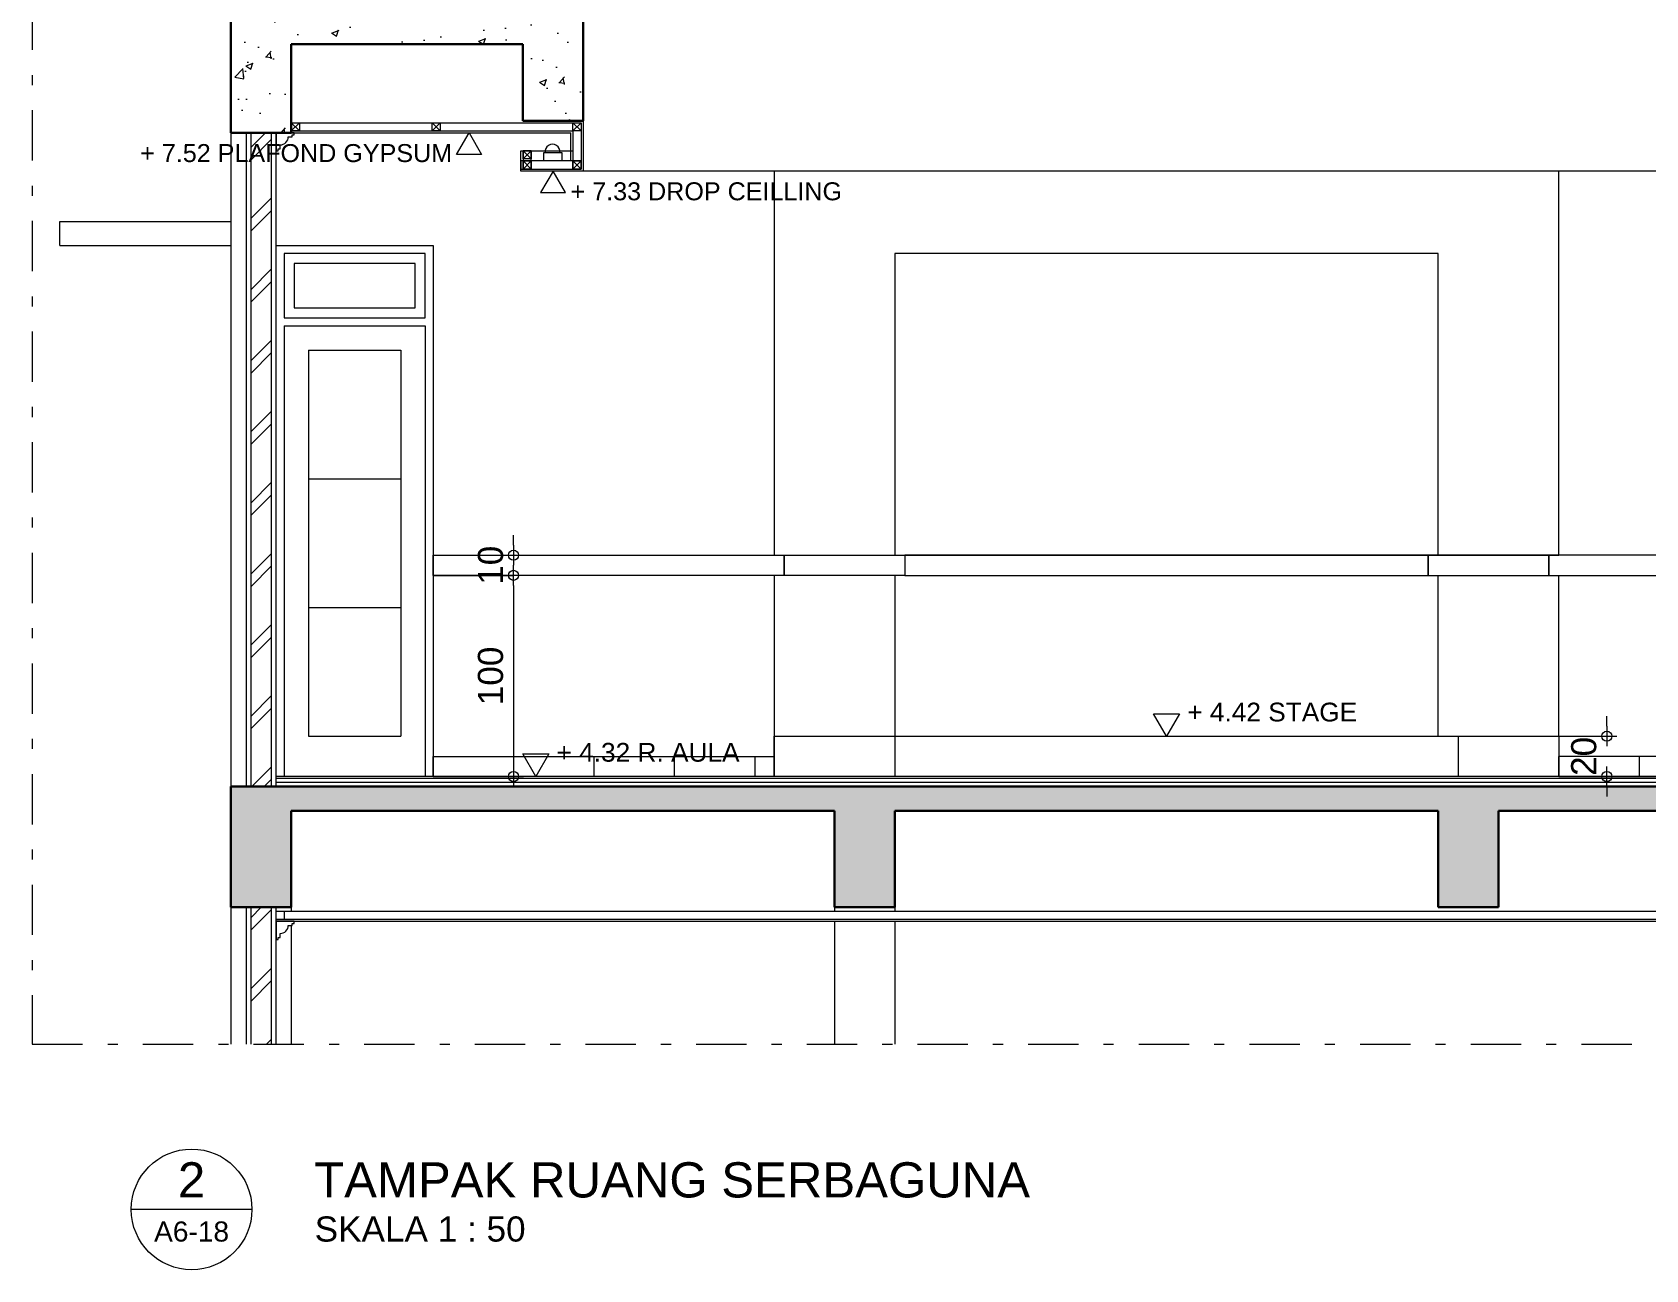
# Model space of a CAD drawing. Header units: millimetres. Extents: x -11 to 1625, y -267 to 180.
# Drawn here: x 1086.23 to 1102.27, y -125.21 to -112.91 of the extents above; entities that cross this region are included whole.
import ezdxf
from ezdxf.enums import TextEntityAlignment as Align

# ---------------------------------------------------------------- set-up
doc = ezdxf.new("R2010")
doc.units = ezdxf.units.MM
doc.linetypes.add('DASHDOT', pattern=[1, 0.5, -0.25, 0, -0.25])
for name, color, linetype, lineweight in [('0.15', 36, 'Continuous', 15), ('ars', 11, 'Continuous', 5), ('ARS DIN', 31, 'Continuous', 5), ('blk', 1, 'Continuous', 30), ('kus', 63, 'Continuous', 15), ('lan', 7, 'Continuous', 15), ('not', 7, 'Continuous', 20), ('PARTISI', 190, 'Continuous', 9), ('pla', 213, 'Continuous', 15), ('sol kol', 8, 'Continuous', 0), ('tem', 5, 'Continuous', 20), ('u', 6, 'Continuous', 20)]:
    doc.layers.add(name, color=color, linetype=linetype, lineweight=lineweight)
doc.styles.add('S', font='SIMPLEX', dxfattribs={"width": 1.1})
doc.styles.get("Standard").update_dxf_attribs({"font": 'ARIALUNI.TTF'})
doc.linetypes.add('BATTING', pattern='A,0.0001,-0.1,[134,ltypeshp.shx,S=0.1,R=0,X=-0.1,Y=0],-0.2,[134,ltypeshp.shx,S=0.1,R=180,X=0.1,Y=0],-0.1', length=0.4001)
doc.dimstyles.new('SK 50', dxfattribs={"dimtxt": 0.25, "dimasz": 0.1, "dimexe": 0, "dimexo": 0, "dimgap": 0.1, "dimtad": 1, "dimdec": 0, "dimlfac": 50, "dimzin": 12, "dimdsep": 46, "dimtxsty": 'Standard', "dimblk": 'BULAT', "dimcen": 0.1, "dimclrd": 256, "dimclre": 256, "dimclrt": 256, "dimadec": 0, "dimazin": 3, "dimtfac": 1, "dimtdec": 0, "dimtofl": 0, "dimtmove": 0, "dimatfit": 3, "dimldrblk": 'BULAT', "dimfxl": 0, "dimtolj": 1, "dimtzin": 0, "dimlwd": -1, "dimlwe": -1, "dimarcsym": 0})
pattern_1 = [(50, (-825.74445, 322), (0.72873868, -0.06375634), [0.0762, -0.8382]), (355, (-825.74445, 322), (-0.1409713, 0.76422657), [0.06096, -0.67056]), (100.451, (-825.6837, 321.9947), (0.58777, 0.70046675), [0.06476, -0.71236]), (46.1842, (-825.74445, 322.2032), (1.08431616, -0.1681693), [0.1143, -1.2573]), (96.6356, (-825.6541, 322.1892), (0.94961694, 0.9897022), [0.09714, -1.06854]), (351.184, (-825.7444, 322.2032), (0.9496184, 0.9897005), [0.09144, -1.00584]), (21, (-825.64285, 322.1524), (0.60645952, -0.40906207), [0.0762, -0.8382]), (326, (-825.64285, 322.1524), (0.2472081, 0.73675186), [0.06096, -0.67056]), (71.4514, (-825.5923, 322.1183), (0.85366596, 0.32769143), [0.06476, -0.71236]), (37.5, (-825.74445, 322), (0.012354413, 0.338220155), [0, -0.662432, 0, -0.68072, 0, -0.6731]), (7.5, (-825.74445, 322), (0.26727865, 0.4007223), [0, -0.388112, 0, -0.647192, 0, -0.25654]), (327.5, (-825.97102, 322), (0.54236238, -0.022914976), [0, -0.254, 0, -0.79248, 0, -1.05156]), (317.5, (-826.0726, 322), (0.59251673, 0.10170596), [0, -0.3302, 0, -0.526288, 0, -0.74676])]

# ---------------------------------------------------------------- blocks, each defined once
blk = doc.blocks.new('PEIL')
blk.add_lwpolyline([(-0.188, 0.325), (0.188, 0.325), (0, 0)], close=True)
at = {"style": 'S', "width": 1.1, "flags": 4}
blk.add_attdef('CAT', (0.265, 0.036), '', height=0.2, dxfattribs=at)
blk = doc.blocks.new('Ndtpd')
blk.add_line((0.747, 0), (-0.747, 0))
blk.add_circle((0, 0), 0.747)
at = {"flags": 4}
for tag, height, p in [('NO', 0.5, (0, 0.148)), ('NOLBR', 0.3, (0, -0.398))]:
    blk.add_attdef(tag, text='', height=height, dxfattribs=at).set_placement(p, align=Align.CENTER)
for tag, p, height in [('NDTPD', (1.516, 0.148), 0.5), ('SKALA', (1.523, -0.398), 0.3)]:
    blk.add_attdef(tag, p, '', height=height, dxfattribs=at)
blk = doc.blocks.new('PEILA')
blk.add_lwpolyline([(-0.188, -0.325), (0.188, -0.325), (0, 0)], close=True)
at = {"style": 'S', "width": 1.1, "flags": 4}
blk.add_attdef('CAT', (0.265, -0.289), '', height=0.2, dxfattribs=at)
blk = doc.blocks.new('BULAT')
for p, q in [((-1, 0), (1, 0)), ((0, -1), (0, 1))]:
    blk.add_line(p, q)
blk.add_circle((0, 0), 0.5)
blk = doc.blocks.new('*D3184')
at = {"layer": 'Defpoints', "color": 0}
for p in [(1090.215, -118.308), (1090.215, -120.308), (1091.014, -120.308)]:
    blk.add_point(p, dxfattribs=at)
at = {"layer": 'u'}
for p, q in [((1090.215, -118.308), (1091.014, -118.308)), ((1091.014, -118.408), (1091.014, -120.208)), ((1090.215, -120.308), (1091.014, -120.308))]:
    blk.add_line(p, q, dxfattribs=at)
at = {"layer": 'u', "xscale": 0.1, "yscale": 0.1, "zscale": 0.1}
for p, rotation in [((1091.014, -118.308), 90), ((1091.014, -120.308), 270)]:
    blk.add_blockref('BULAT', p, dxfattribs=dict(at, rotation=rotation))
at = {"layer": 'u', "insert": (1090.786, -119.308), "char_height": 0.25, "attachment_point": 5, "rotation": 90}
blk.add_mtext('\\A1;100', dxfattribs=at)
blk = doc.blocks.new('*D3185')
at = {"layer": 'Defpoints', "color": 0}
for p in [(1101.405, -119.908), (1101.405, -120.308), (1101.882, -120.308)]:
    blk.add_point(p, dxfattribs=at)
at = {"layer": 'u'}
for p, q in [((1101.882, -119.808), (1101.882, -119.708)), ((1101.405, -119.908), (1101.882, -119.908)), ((1101.405, -120.308), (1101.882, -120.308)), ((1101.882, -120.408), (1101.882, -120.508))]:
    blk.add_line(p, q, dxfattribs=at)
at = {"layer": 'u', "xscale": 0.1, "yscale": 0.1, "zscale": 0.1}
for p, rotation in [((1101.882, -119.908), 270), ((1101.882, -120.308), 90)]:
    blk.add_blockref('BULAT', p, dxfattribs=dict(at, rotation=rotation))
at = {"layer": 'u', "insert": (1101.654, -120.108), "char_height": 0.25, "attachment_point": 5, "rotation": 90}
blk.add_mtext('\\A1;20', dxfattribs=at)
blk = doc.blocks.new('*D3186')
at = {"layer": 'Defpoints', "color": 0}
for p in [(1090.215, -118.108), (1090.215, -118.308), (1091.014, -118.308)]:
    blk.add_point(p, dxfattribs=at)
at = {"layer": 'u'}
for p, q in [((1091.014, -118.008), (1091.014, -117.908)), ((1090.215, -118.108), (1091.014, -118.108)), ((1090.215, -118.308), (1091.014, -118.308)), ((1091.014, -118.408), (1091.014, -118.508))]:
    blk.add_line(p, q, dxfattribs=at)
at = {"layer": 'u', "xscale": 0.1, "yscale": 0.1, "zscale": 0.1}
for p, rotation in [((1091.014, -118.108), 270), ((1091.014, -118.308), 90)]:
    blk.add_blockref('BULAT', p, dxfattribs=dict(at, rotation=rotation))
at = {"layer": 'u', "insert": (1090.786, -118.208), "char_height": 0.25, "attachment_point": 5, "rotation": 90}
blk.add_mtext('\\A1;10', dxfattribs=at)

msp = doc.modelspace()

# ---------------------------------------------------------------- hatches: boundary and pattern name
at = {"layer": 'ars'}
h = msp.add_hatch(dxfattribs=at)
h.set_pattern_fill('TEMBOK', color=256, scale=0.5)
h.set_pattern_definition([(45, (1060.5133, -219.0163), (-0.3535534, 0.3535534), []), (45, (1060.6383, -219.0163), (-0.3535534, 0.3535534), [])])
h.paths.add_polyline_path([(1088.6048404, -113.9081327), (1088.4048404, -113.9081327), (1088.4048404, -120.4081327), (1088.6048404, -120.4081327)])
h = msp.add_hatch(dxfattribs=at)
h.set_pattern_fill('_USER', color=256, scale=0.8, angle=90, style=0, pattern_type=0)
h.set_pattern_definition([(90, (1090.21484, -120.3081), (-0.8, 5e-17), [])])
h.paths.add_polyline_path([(1090.2148404, -120.3081327), (1090.2148404, -120.1081327), (1093.6048404, -120.1081327), (1093.6048404, -120.3081327)])
h = msp.add_hatch(dxfattribs=at)
h.set_pattern_fill('_USER', color=256, scale=0.8, angle=90, style=0, pattern_type=0)
h.set_pattern_definition([(90, (1101.40484, -120.3081), (-0.8, 5e-17), [])])
h.paths.add_polyline_path([(1104.7948404, -120.3081327), (1104.7948404, -120.1081327), (1101.4048404, -120.1081327), (1101.4048404, -120.3081327)])
h = msp.add_hatch(dxfattribs=at)
h.set_pattern_fill('TEMBOK', color=256, scale=0.5)
h.set_pattern_definition([(45, (1060.5133, -228.7963), (-0.3535534, 0.3535534), []), (45, (1060.6383, -228.7963), (-0.3535534, 0.3535534), [])])
h.paths.add_polyline_path([(1088.4048404, -122.9681646), (1088.6048404, -122.9681646), (1088.6048404, -121.6081327), (1088.4048404, -121.6081327)])
at = {"layer": 'sol kol'}
h = msp.add_hatch(dxfattribs=at)
h.set_pattern_fill('AR-CONC,_O', color=256, scale=0.004)
h.set_pattern_definition(pattern_1)
h.paths.add_polyline_path([(1088.8048404, -112.7881327), (1088.8048404, -112.4881327), (1088.6173404, -112.4881327), (1088.3048404, -111.9881327), (1087.8048404, -111.9881327), (1087.8048404, -112.1881327), (1087.9048404, -112.1881327), (1087.9048404, -112.4881327), (1088.2048404, -112.4881327), (1088.2048404, -113.9081327), (1088.8048404, -113.9081327), (1088.8048404, -113.0281327), (1091.1048404, -113.0281327), (1091.1048404, -113.7881327), (1091.7048404, -113.7881327), (1091.7048404, -112.4881327), (1091.3048404, -112.4881327), (1091.3048404, -112.7881327)])
h = msp.add_hatch(dxfattribs=at)
h.set_pattern_fill('AR-CONC,_O', color=256, scale=0.004)
h.set_pattern_definition(pattern_1)
h.paths.add_polyline_path([(1107.4568941, -120.6481327), (1107.4568941, -120.4081327), (1088.2048404, -120.4081327), (1088.2048404, -121.6081327), (1088.8048404, -121.6081327), (1088.8048404, -120.6481327), (1094.2048404, -120.6481327), (1094.2048404, -121.6081327), (1094.8048404, -121.6081327), (1094.8048404, -120.6481327), (1100.2048404, -120.6481327), (1100.2048404, -121.6081327), (1100.8048404, -121.6081327), (1100.8048404, -120.6481327), (1106.2048404, -120.6481327), (1106.2048404, -121.6081327), (1106.8048404, -121.6081327), (1106.8048404, -120.6481327)])

# ---------------------------------------------------------------- linework, layer by layer
at = {"layer": '0.15'}
for p, q in [((1091.5848404, -114.1881327), (1091.5848404, -113.9081327)), ((1103.3048404, -114.2881327), (1091.7048404, -114.2881327))]:
    msp.add_line(p, q, dxfattribs=at)
for points in [[(1091.7048404, -113.7881327), (1091.7048404, -114.2881327), (1091.1092624, -114.2881327), (1091.0848404, -114.2881327), (1091.0848404, -114.0881327), (1091.1092624, -114.0881327)], [(1091.1892624, -114.0881327), (1091.6048404, -114.0881327)]]:
    msp.add_lwpolyline(points, dxfattribs=at)
msp.add_lwpolyline([(1091.4928824, -114.1881327), (1091.3147954, -114.1881327), (1091.3147954, -114.1043382), (1091.4928824, -114.1043382)], close=True, dxfattribs=at)
msp.add_arc((1091.4018996, -114.0940327), 0.0732235, 351.90926617, 188.09073383, dxfattribs=at)
at = {"layer": 'ars'}
for p, q in [((1088.8048404, -113.9081327), (1091.5848404, -113.9081327)), ((1088.6548404, -121.7481327), (1107.4568941, -121.7481327))]:
    msp.add_line(p, q, dxfattribs=at)
for points in [[(1088.6048404, -113.9081327), (1088.6048404, -120.4081327), (1088.4048404, -120.4081327), (1088.4048404, -113.9081327)], [(1088.4048404, -122.9681646), (1088.4048404, -121.6081327), (1088.6048404, -121.6081327), (1088.6048404, -122.9681646)]]:
    msp.add_lwpolyline(points, dxfattribs=at)
at = {"layer": 'ARS DIN', "linetype": 'BATTING', "ltscale": 0.1}
msp.add_line((1106.3548404, -120.3681327), (1088.6548404, -120.3681327), dxfattribs=at)
at = {"layer": 'ARS DIN'}
msp.add_lwpolyline([(1088.8148404, -113.9481327), (1088.8148404, -113.9281327), (1088.8348404, -113.9281327), (1088.8348404, -113.9081327), (1088.6548404, -113.9081327), (1088.6548404, -114.0881327), (1088.6748404, -114.0881327), (1088.6748404, -114.0681327), (1088.6948404, -114.0681327), (1088.6948404, -114.0281327, 0.4142135624), (1088.7748404, -113.9481327)], format="xyb", close=True, dxfattribs=at)
at = {"layer": 'blk'}
for p, q in [((1088.2048404, -112.4881327), (1088.2048404, -113.9081327)), ((1091.7048404, -112.4881327), (1091.7048404, -113.2881327)), ((1091.7048404, -112.4881327), (1091.7048404, -113.7881327)), ((1088.8048404, -113.0281327), (1091.1048404, -113.0281327)), ((1088.8048404, -113.0281327), (1088.8048404, -113.9081327)), ((1091.1048404, -113.0281327), (1091.1048404, -113.7881327)), ((1091.1048404, -113.0281327), (1091.1048404, -113.7881327)), ((1091.1048404, -113.7881327), (1091.7048404, -113.7881327)), ((1091.7048404, -113.7881327), (1091.1048404, -113.7881327)), ((1091.7048404, -113.7881327), (1091.1048404, -113.7881327)), ((1088.2048404, -113.9081327), (1088.8048404, -113.9081327)), ((1088.2048404, -120.4081327), (1107.4568941, -120.4081327)), ((1088.2048404, -120.4081327), (1088.2048404, -121.6081327)), ((1088.8048404, -120.6481327), (1094.2048404, -120.6481327)), ((1088.8048404, -120.6481327), (1088.8048404, -121.6081327)), ((1094.2048404, -120.6481327), (1094.2048404, -121.6081327)), ((1094.8048404, -120.6481327), (1100.2048404, -120.6481327)), ((1094.8048404, -120.6481327), (1094.8048404, -121.6081327)), ((1100.2048404, -120.6481327), (1100.2048404, -121.6081327)), ((1100.8048404, -120.6481327), (1106.2048404, -120.6481327)), ((1100.8048404, -120.6481327), (1100.8048404, -121.6081327)), ((1088.2048404, -121.6081327), (1088.8048404, -121.6081327)), ((1094.2048404, -121.6081327), (1094.8048404, -121.6081327)), ((1100.2048404, -121.6081327), (1100.8048404, -121.6081327))]:
    msp.add_line(p, q, dxfattribs=at)
at = {"layer": 'kus'}
for p, q in [((1088.6548404, -115.0281327), (1090.2148404, -115.0281327)), ((1090.2148404, -115.0281327), (1090.2148404, -120.3081327)), ((1088.7348404, -115.8281327), (1088.7348404, -120.3081327)), ((1088.7348404, -115.8281327), (1090.1348404, -115.8281327)), ((1090.1348404, -115.8281327), (1090.1348404, -120.3081327)), ((1088.9748404, -116.0681327), (1088.9748404, -119.9081327)), ((1088.9748404, -116.0681327), (1089.8948404, -116.0681327)), ((1089.8948404, -116.0681327), (1089.8948404, -119.9081327)), ((1088.9748404, -117.3481327), (1089.8948404, -117.3481327)), ((1088.9748404, -118.6281327), (1089.8948404, -118.6281327)), ((1088.9748404, -119.9081327), (1089.8948404, -119.9081327))]:
    msp.add_line(p, q, dxfattribs=at)
for points in [[(1088.7348404, -115.1081327), (1088.7348404, -115.7481327), (1090.1348404, -115.7481327), (1090.1348404, -115.1081327)], [(1088.8348404, -115.2081327), (1088.8348404, -115.6481327), (1090.0348404, -115.6481327), (1090.0348404, -115.2081327)]]:
    msp.add_lwpolyline(points, close=True, dxfattribs=at)
at = {"layer": 'lan'}
for p, q in [((1093.6048404, -119.9081327), (1093.6048404, -120.3081327)), ((1101.4048404, -119.9081327), (1101.4048404, -120.3081327)), ((1106.3548404, -120.3081327), (1088.6548404, -120.3081327)), ((1106.3548404, -120.3281327), (1088.6548404, -120.3281327))]:
    msp.add_line(p, q, dxfattribs=at)
for points in [[(1093.6048404, -119.9081327), (1101.4048404, -119.9081327), (1101.4048404, -120.3081327), (1093.6048404, -120.3081327)], [(1090.2148404, -120.3081327), (1090.2148404, -120.1081327), (1093.6048404, -120.1081327), (1093.6048404, -120.3081327)], [(1104.7948404, -120.3081327), (1104.7948404, -120.1081327), (1101.4048404, -120.1081327), (1101.4048404, -120.3081327)]]:
    msp.add_lwpolyline(points, close=True, dxfattribs=at)
for points in [[(1094.8048404, -119.9081327), (1094.8048404, -120.3081327)], [(1100.4048404, -119.9081327), (1100.4048404, -120.3081327)]]:
    msp.add_lwpolyline(points, dxfattribs=at)
msp.add_lwpolyline([(1088.8148404, -121.7881327), (1088.8148404, -121.7681327), (1088.8348404, -121.7681327), (1088.8348404, -121.7481327), (1088.6548404, -121.7481327), (1088.6548404, -121.9281327), (1088.6748404, -121.9281327), (1088.6748404, -121.9081327), (1088.6948404, -121.9081327), (1088.6948404, -121.8681327, 0.4142135624), (1088.7748404, -121.7881327)], format="xyb", close=True, dxfattribs=at)
at = {"layer": 'not', "linetype": 'DASHDOT'}
msp.add_lwpolyline([(1086.2297219, -122.9681646), (1107.4568941, -122.9681646), (1107.4568941, -103.7838719), (1086.2297219, -103.7838719)], close=True, dxfattribs=at)
at = {"layer": 'PARTISI'}
for points in [[(1093.6048404, -114.2881327), (1093.6048404, -118.1081327)], [(1101.4048404, -118.1081327), (1101.4048404, -114.2881327)], [(1100.2048404, -118.1081327), (1100.2048404, -115.1081327), (1094.8048404, -115.1081327), (1094.8048404, -118.1081327)], [(1090.2148404, -118.1081327), (1093.7048404, -118.1081327), (1093.7048404, -118.3081327), (1090.2148404, -118.3081327), (1090.2148404, -118.1081327)], [(1093.6048404, -118.1081327), (1101.4048404, -118.1081327)], [(1093.6048404, -118.3081327), (1093.6048404, -119.9081327), (1101.4048404, -119.9081327), (1101.4048404, -118.3081327)], [(1094.8048404, -118.3081327), (1094.8048404, -119.9081327), (1100.2048404, -119.9081327), (1100.2048404, -118.3081327)]]:
    msp.add_lwpolyline(points, dxfattribs=at)
for points in [[(1094.9048404, -118.3081327), (1093.7048404, -118.3081327), (1093.7048404, -118.1081327), (1094.9048404, -118.1081327)], [(1094.9048404, -118.3081327), (1100.1048404, -118.3081327), (1100.1048404, -118.1081327), (1094.9048404, -118.1081327)], [(1100.1048404, -118.3081327), (1101.3048404, -118.3081327), (1101.3048404, -118.1081327), (1100.1048404, -118.1081327)], [(1101.3048404, -118.3081327), (1104.7948404, -118.3081327), (1104.7948404, -118.1081327), (1101.3048404, -118.1081327)]]:
    msp.add_lwpolyline(points, close=True, dxfattribs=at)
at = {"layer": 'pla'}
for p, q in [((1088.8048404, -113.8081327), (1091.6848404, -113.8081327)), ((1091.6848404, -113.8081327), (1091.6848404, -114.2681327)), ((1088.8048404, -113.8881327), (1091.6048404, -113.8881327)), ((1091.6048404, -113.8881327), (1091.6048404, -114.2681327)), ((1088.6548404, -121.6481327), (1107.4568941, -121.6481327)), ((1088.6548404, -121.7281327), (1107.4568941, -121.7281327)), ((1088.7348404, -121.6481327), (1088.7348404, -121.7281327))]:
    msp.add_line(p, q, dxfattribs=at)
for points in [[(1088.8848404, -113.8881327), (1088.8048404, -113.8881327), (1088.8048404, -113.8081327), (1088.8848404, -113.8081327)], [(1090.2848404, -113.8881327), (1090.2048404, -113.8881327), (1090.2048404, -113.8081327), (1090.2848404, -113.8081327)], [(1091.6848404, -113.8881327), (1091.6048404, -113.8881327), (1091.6048404, -113.8081327), (1091.6848404, -113.8081327)], [(1091.6848404, -114.1881327), (1091.0848404, -114.1881327), (1091.0848404, -114.2681327), (1091.6848404, -114.2681327)], [(1091.1092624, -114.0881327), (1091.1092624, -114.2681327), (1091.1892624, -114.2681327), (1091.1892624, -114.0881327)], [(1091.1892624, -114.1681327), (1091.1092624, -114.1681327), (1091.1092624, -114.0881327), (1091.1892624, -114.0881327)], [(1091.1892624, -114.2681327), (1091.1092624, -114.2681327), (1091.1092624, -114.1881327), (1091.1892624, -114.1881327)], [(1091.6848404, -114.2681327), (1091.6048404, -114.2681327), (1091.6048404, -114.1881327), (1091.6848404, -114.1881327)]]:
    msp.add_lwpolyline(points, close=True, dxfattribs=at)
for points in [[(1088.8048404, -113.8081327), (1088.8848404, -113.8881327)], [(1088.8048404, -113.8881327), (1088.8848404, -113.8081327)], [(1090.2048404, -113.8081327), (1090.2848404, -113.8881327)], [(1090.2048404, -113.8881327), (1090.2848404, -113.8081327)], [(1091.6048404, -113.8081327), (1091.6848404, -113.8881327)], [(1091.6048404, -113.8881327), (1091.6848404, -113.8081327)], [(1091.1092624, -114.0881327), (1091.1892624, -114.1681327)], [(1091.1092624, -114.1681327), (1091.1892624, -114.0881327)], [(1091.1092624, -114.1881327), (1091.1892624, -114.2681327)], [(1091.1092624, -114.2681327), (1091.1892624, -114.1881327)], [(1091.6048404, -114.1881327), (1091.6848404, -114.2681327)], [(1091.6048404, -114.2681327), (1091.6848404, -114.1881327)]]:
    msp.add_lwpolyline(points, dxfattribs=at)
at = {"layer": 'tem'}
for p, q in [((1088.2048404, -113.9081327), (1088.2048404, -120.4081327)), ((1088.3548404, -113.9081327), (1088.3548404, -120.4081327)), ((1088.6548404, -120.4081327), (1088.6548404, -113.9081327)), ((1086.5048404, -114.7881327), (1088.2048404, -114.7881327)), ((1086.5048404, -115.0281327), (1086.5048404, -114.7881327)), ((1086.5048404, -115.0281327), (1088.2048404, -115.0281327)), ((1088.8048404, -121.1981327), (1088.8048404, -121.5281327)), ((1088.2048404, -121.6081327), (1088.2048404, -122.9681646)), ((1088.3548404, -121.6081327), (1088.3548404, -122.9681646)), ((1088.6548404, -122.9681646), (1088.6548404, -121.6081327)), ((1088.8048404, -121.6081327), (1088.8048404, -121.6481327)), ((1094.2048404, -121.6081327), (1094.2048404, -121.6481327)), ((1094.8048404, -121.6081327), (1094.8048404, -121.6481327)), ((1088.8048404, -121.7881327), (1088.8048404, -122.9681646)), ((1094.2048404, -121.7481327), (1094.2048404, -122.9681646)), ((1094.8048404, -121.7481327), (1094.8048404, -122.9681646))]:
    msp.add_line(p, q, dxfattribs=at)

# ---------------------------------------------------------------- block references
at = {"layer": 'not'}
ref = msp.add_blockref('PEILA', (1090.5726362, -113.9081327), dxfattribs=dict(at, xscale=-0.6603608151933993, yscale=0.6603608151933993, zscale=0.6603608151933993))
ref.add_attrib('CAT', '+ 7.52 PLAFOND GYPSUM', (1087.3028544, -114.1987609), dxfattribs={"layer": '0', "height": 0.178715388, "flags": 4})
ref = msp.add_blockref('PEILA', (1091.4070514, -114.2881327), dxfattribs=dict(at, xscale=0.6603608151933993, yscale=0.6603608151933993, zscale=0.6603608151933993))
ref.add_attrib('CAT', '+ 7.33 DROP CEILLING', (1091.5810096, -114.5787609), dxfattribs={"layer": '0', "height": 0.178715388, "flags": 4})
ref = msp.add_blockref('PEIL', (1097.5048404, -119.9081327), dxfattribs=dict(at, xscale=0.6899555433805111, yscale=0.6899555433805111, zscale=0.6899555433805111))
ref.add_attrib('CAT', '+ 4.42 STAGE', (1097.7114875, -119.7607651), dxfattribs={"layer": '0', "height": 0.186724696, "flags": 4})
ref = msp.add_blockref('PEIL', (1091.2347378, -120.3081327), dxfattribs=dict(at, xscale=0.6899555433805111, yscale=0.6899555433805111, zscale=0.6899555433805111))
ref.add_attrib('CAT', '+ 4.32 R. AULA', (1091.4413849, -120.1607651), dxfattribs={"layer": '0', "height": 0.186724696, "flags": 4})
ref = msp.add_blockref('Ndtpd', (1087.8137665, -124.612312), dxfattribs=dict(at, xscale=0.803212851405533, yscale=0.803212851405533, zscale=0.803212851405533))
ref.add_attrib('NO', '2', dxfattribs={"layer": '0', "height": 0.35, "flags": 4}).set_placement((1087.8134393, -124.4937861), align=Align.CENTER)
ref.add_attrib('NDTPD', 'TAMPAK RUANG SERBAGUNA', (1089.0314511, -124.4937861), dxfattribs={"layer": '0', "height": 0.35, "flags": 4})
ref.add_attrib('NOLBR', 'A6-18', dxfattribs={"layer": '0', "height": 0.2, "flags": 4}).set_placement((1087.8134393, -124.9322819), align=Align.CENTER)
ref.add_attrib('SKALA', 'SKALA 1 : 50', (1089.0372512, -124.9322819), dxfattribs={"layer": '0', "height": 0.25, "flags": 4})

# ---------------------------------------------------------------- dimensions: what is measured, and where the dimension line sits
at = {"layer": 'u'}
for base, p1, p2, picture, middle in [((1091.0135543, -118.3081327), (1090.2148404, -118.1081327), (1090.2148404, -118.3081327), '*D3186', (1091.0135543, -118.2081327)), ((1101.8820227, -120.3081327), (1101.4048404, -119.9081327), (1101.4048404, -120.3081327), '*D3185', (1101.8820227, -120.1081327))]:
    dim = msp.add_linear_dim(base=base, p1=p1, p2=p2, angle=90, dimstyle='SK 50', dxfattribs=at)
    dim.commit()
    dim.dimension.update_dxf_attribs({"geometry": picture, "text_midpoint": middle, "dimtype": 160})
dim = msp.add_linear_dim(base=(1091.0135543, -120.3081327), p1=(1090.2148404, -118.3081327), p2=(1090.2148404, -120.3081327), angle=90, dimstyle='SK 50', dxfattribs=at)
dim.commit()
dim.dimension.update_dxf_attribs({"geometry": '*D3184', "text_midpoint": (1090.7858258, -119.3081327)})

doc.saveas('drawing.dxf')
